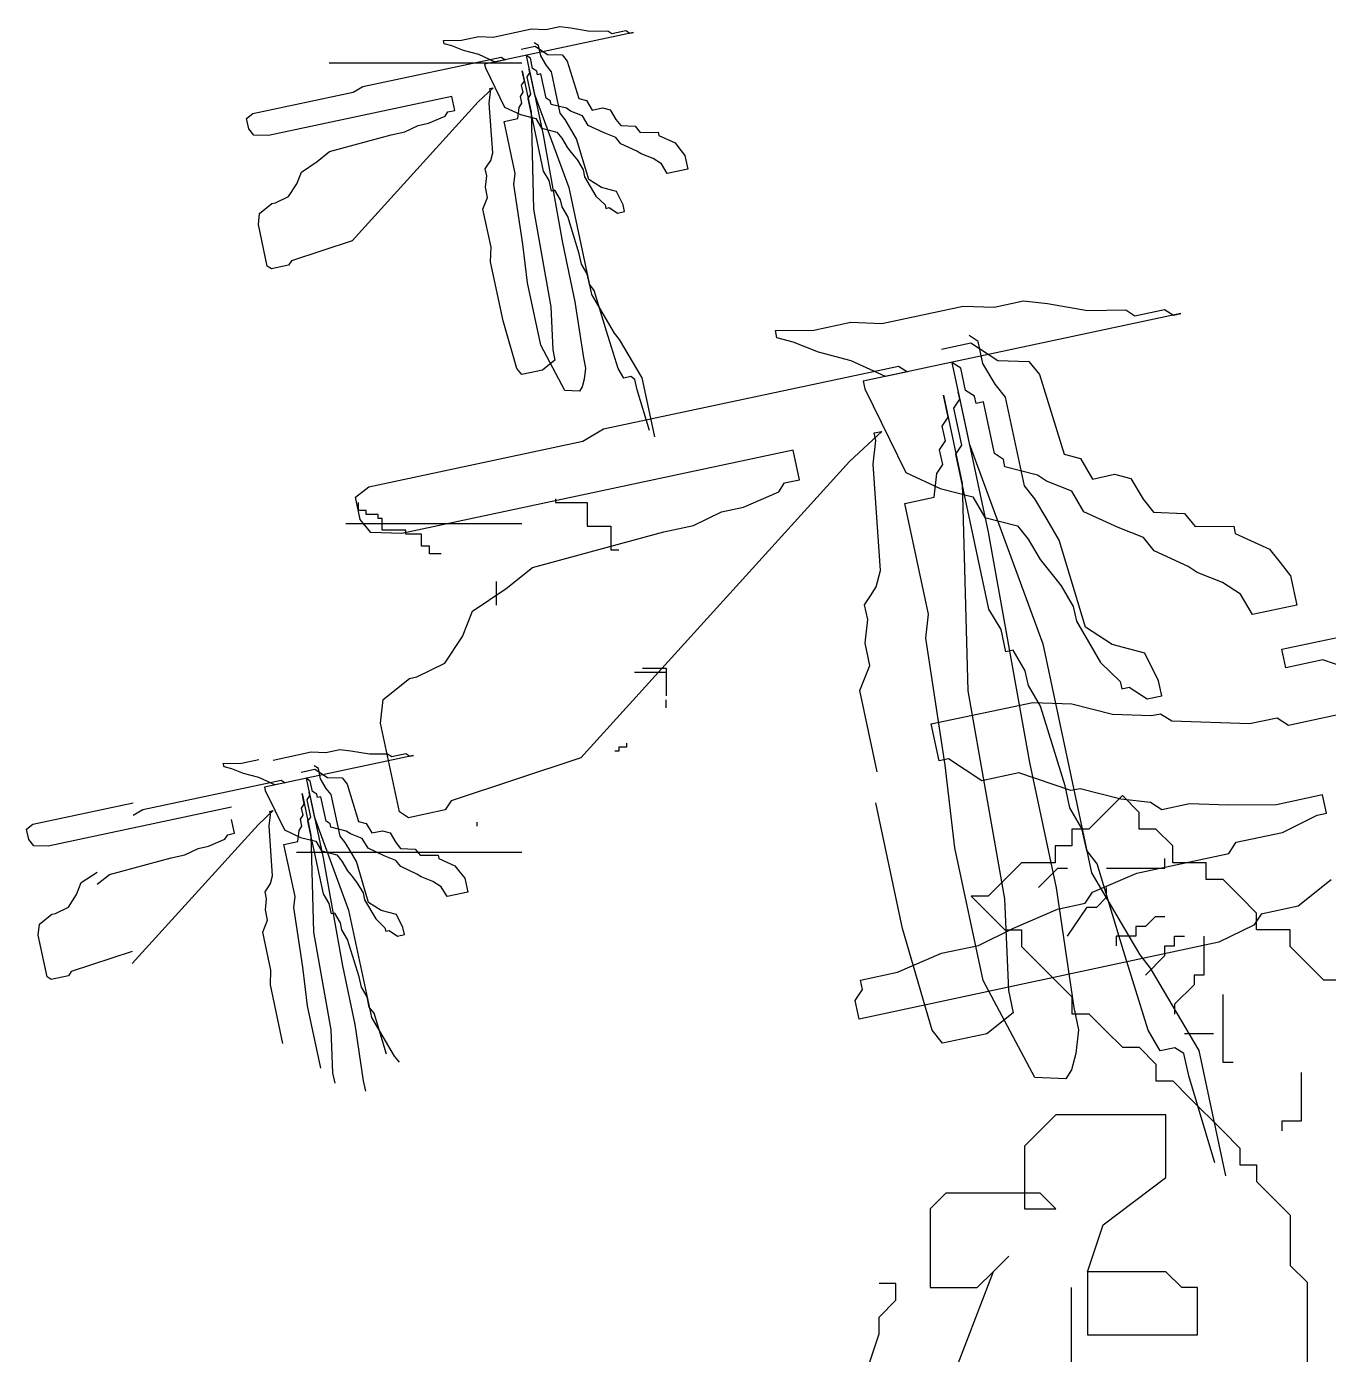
# Model space of a CAD drawing. Header units: millimetres. Extents: x 12377 to 30673, y 89761 to 101952.
# Drawn here: x 14163.8 to 14441, y 98889.8 to 99172.4 of the extents above; entities that cross this region are included whole.
import ezdxf

# ---------------------------------------------------------------- set-up
doc = ezdxf.new("R2010")
doc.units = ezdxf.units.MM

# ---------------------------------------------------------------- blocks, each defined once
blk = doc.blocks.new('A$C136F2E8A')
for p, q in [((132.27, 1496.61), (137.53, 1497.73)), ((137.53, 1497.73), (141.96, 1497.58)), ((184.57, 1498.96), (139.32, 1489.32)), ((141.96, 1497.58), (153.54, 1500.04)), ((153.54, 1500.04), (157.97, 1499.89)), ((157.97, 1499.89), (162.18, 1500.78)), ((162.18, 1500.78), (165.56, 1500.41)), ((165.56, 1500.41), (171.27, 1499.42)), ((171.27, 1499.42), (176.76, 1499.49)), ((176.76, 1499.49), (178.03, 1498.67)), ((178.03, 1498.67), (182.24, 1499.56)), ((182.24, 1499.56), (183.52, 1498.73)), ((183.52, 1498.73), (184.57, 1498.96)), ((126.78, 1496.54), (132.27, 1496.61)), ((127.01, 1495.49), (126.78, 1496.54)), ((129.33, 1494.89), (127.01, 1495.49)), ((132.94, 1493.46), (129.33, 1494.89)), ((150.45, 1493.89), (154.66, 1494.78)), ((155.71, 1495.01), (154.43, 1495.84)), ((154.66, 1494.78), (158.49, 1492.3)), ((156.38, 1491.85), (155.71, 1495.01)), ((102.27, 1482.52), (144.36, 1491.49)), ((137.6, 1492.25), (132.94, 1493.46)), ((142.48, 1489.99), (137.6, 1492.25)), ((145.64, 1490.66), (142.48, 1489.99)), ((144.36, 1491.49), (145.64, 1490.66)), ((153.23, 1491.18), (151.95, 1492.01)), ((151.95, 1492.01), (154.41, 1480.44)), ((153.9, 1488.03), (153.23, 1491.18)), ((158.11, 1488.92), (156.38, 1491.85)), ((158.49, 1492.3), (162.92, 1492.15)), ((162.92, 1492.15), (164.42, 1490.27)), ((164.42, 1490.27), (167.94, 1478.92)), ((150.62, 1489.64), (92.07, 1489.64)), ((139.32, 1489.32), (139.55, 1488.27)), ((139.55, 1488.27), (145.39, 1476.32)), ((151.41, 1484.2), (150.74, 1487.35)), ((150.74, 1487.35), (153.43, 1474.73)), ((152.24, 1485.48), (153.07, 1486.75)), ((153.07, 1486.75), (152.85, 1487.8)), ((152.85, 1487.8), (157.1, 1467.82)), ((155.17, 1487.2), (153.9, 1488.03)), ((155.4, 1486.15), (155.17, 1487.2)), ((156.45, 1486.37), (155.4, 1486.15)), ((158.02, 1479.01), (156.45, 1486.37)), ((159.61, 1487.04), (158.11, 1488.92)), ((162.3, 1474.42), (159.61, 1487.04)), ((99.33, 1480.8), (102.27, 1482.52)), ((141.94, 1482.18), (137.35, 1477.91)), ((140.89, 1481.96), (141.94, 1482.18)), ((141.11, 1480.91), (140.89, 1481.96)), ((150.58, 1482.92), (151.41, 1484.2)), ((151.03, 1480.82), (150.58, 1482.92)), ((153.36, 1480.22), (152.24, 1485.48)), ((68.81, 1474.3), (99.33, 1480.8)), ((129.31, 1479.49), (73.54, 1467.61)), ((137.35, 1477.91), (99.05, 1435.67)), ((130.21, 1475.28), (129.31, 1479.49)), ((140.73, 1477.53), (141.11, 1480.91)), ((150.2, 1479.54), (151.03, 1480.82)), ((150.65, 1477.44), (150.2, 1479.54)), ((152.53, 1478.94), (153.36, 1480.22)), ((157.24, 1456.86), (152.53, 1478.94)), ((154.41, 1480.44), (164.9, 1451.89)), ((159.3, 1478.18), (158.02, 1479.01)), ((159.52, 1477.13), (159.3, 1478.18)), ((167.94, 1478.92), (170.27, 1478.32)), ((170.27, 1478.32), (171.99, 1475.39)), ((66.93, 1472.8), (68.81, 1474.3)), ((122.24, 1471.39), (127.28, 1473.56)), ((127.28, 1473.56), (128.11, 1474.84)), ((128.11, 1474.84), (130.21, 1475.28)), ((141.77, 1462.36), (140.73, 1477.53)), ((145.39, 1476.32), (150.27, 1474.06)), ((149.44, 1472.79), (149.82, 1476.17)), ((149.82, 1476.17), (150.65, 1477.44)), ((150.27, 1474.06), (154.93, 1472.86)), ((153.43, 1474.73), (154.22, 1445.22)), ((164.18, 1475.92), (159.52, 1477.13)), ((163.8, 1472.55), (162.3, 1474.42)), ((165.45, 1475.1), (164.18, 1475.92)), ((169.06, 1473.67), (165.45, 1475.1)), ((170.78, 1470.74), (169.06, 1473.67)), ((171.99, 1475.39), (175.15, 1476.06)), ((175.15, 1476.06), (177.48, 1475.46)), ((177.48, 1475.46), (179.2, 1472.53)), ((67.61, 1469.64), (66.93, 1472.8)), ((69.11, 1467.76), (67.61, 1469.64)), ((115.1, 1468.77), (119.08, 1470.72)), ((119.08, 1470.72), (122.24, 1471.39)), ((145.23, 1471.89), (149.44, 1472.79)), ((148.6, 1456.12), (145.23, 1471.89)), ((154.93, 1472.86), (156.65, 1469.92)), ((156.65, 1469.92), (161.31, 1468.72)), ((165.52, 1469.62), (163.8, 1472.55)), ((167.25, 1466.68), (165.52, 1469.62)), ((175.66, 1468.48), (170.78, 1470.74)), ((179.2, 1472.53), (180.7, 1470.65)), ((180.7, 1470.65), (185.14, 1470.5)), ((185.14, 1470.5), (186.64, 1468.62)), ((73.54, 1467.61), (69.11, 1467.76)), ((92.17, 1462.78), (110.89, 1467.87)), ((110.89, 1467.87), (115.1, 1468.77)), ((157.1, 1467.82), (163, 1435)), ((161.31, 1468.72), (162.81, 1466.84)), ((162.81, 1466.84), (164.54, 1463.91)), ((170.99, 1454.29), (167.25, 1466.68)), ((179.27, 1467.05), (175.66, 1468.48)), ((180.77, 1465.17), (179.27, 1467.05)), ((186.64, 1468.62), (192.12, 1468.69)), ((192.12, 1468.69), (192.35, 1467.63)), ((192.35, 1467.63), (197.23, 1465.38)), ((88.41, 1459.78), (92.17, 1462.78)), ((141.16, 1460.03), (141.77, 1462.36)), ((164.54, 1463.91), (166.04, 1462.03)), ((166.04, 1462.03), (167.54, 1460.15)), ((185.65, 1462.91), (180.77, 1465.17)), ((186.93, 1462.08), (185.65, 1462.91)), ((190.53, 1460.65), (186.93, 1462.08)), ((197.23, 1465.38), (198.73, 1463.5)), ((198.73, 1463.5), (200.23, 1461.62)), ((200.23, 1461.62), (201.12, 1457.41)), ((83.59, 1456.56), (88.41, 1459.78)), ((139.5, 1457.48), (140.33, 1458.75)), ((139.95, 1455.37), (139.5, 1457.48)), ((140.33, 1458.75), (141.16, 1460.03)), ((167.54, 1460.15), (169.26, 1457.22)), ((193.09, 1459), (190.53, 1460.65)), ((194.81, 1456.07), (193.09, 1459)), ((201.12, 1457.41), (194.81, 1456.07)), ((82.16, 1452.96), (83.59, 1456.56)), ((139.57, 1451.99), (139.95, 1455.37)), ((148.22, 1452.74), (148.6, 1456.12)), ((158.96, 1453.93), (157.24, 1456.86)), ((159.63, 1450.77), (158.96, 1453.93)), ((169.26, 1457.22), (169.71, 1455.12)), ((169.71, 1455.12), (173.16, 1449.26)), ((174.82, 1451.81), (170.99, 1454.29)), ((79.68, 1449.13), (82.16, 1452.96)), ((140.24, 1448.84), (139.57, 1451.99)), ((150.97, 1434.63), (148.22, 1452.74)), ((160.69, 1451), (159.63, 1450.77)), ((162.41, 1448.06), (160.69, 1451)), ((164.9, 1451.89), (171.84, 1419.29)), ((179.47, 1450.6), (174.82, 1451.81)), ((181.42, 1446.62), (179.47, 1450.6)), ((70.88, 1443.96), (74.64, 1446.96)), ((74.64, 1446.96), (75.69, 1447.18)), ((75.69, 1447.18), (79.68, 1449.13)), ((138.81, 1445.24), (140.24, 1448.84)), ((162.86, 1445.96), (162.41, 1448.06)), ((164.58, 1443.03), (162.86, 1445.96)), ((173.16, 1449.26), (175.94, 1446.55)), ((175.94, 1446.55), (176.16, 1445.5)), ((176.16, 1445.5), (177.21, 1445.72)), ((177.21, 1445.72), (179.76, 1444.07)), ((181.87, 1444.51), (181.42, 1446.62)), ((70.5, 1440.58), (70.88, 1443.96)), ((141.28, 1433.67), (138.81, 1445.24)), ((154.22, 1445.22), (159.44, 1415.55)), ((168.1, 1431.69), (164.58, 1443.03)), ((179.76, 1444.07), (181.87, 1444.51)), ((73.19, 1427.96), (70.5, 1440.58)), ((99.05, 1435.67), (80.55, 1429.53)), ((141.12, 1429.24), (141.28, 1433.67)), ((152.38, 1422.84), (150.97, 1434.63)), ((163, 1435), (166.8, 1417.12)), ((80.55, 1429.53), (79.72, 1428.25)), ((144.93, 1411.36), (141.12, 1429.24)), ((168.77, 1428.53), (168.1, 1431.69)), ((74.46, 1427.13), (73.19, 1427.96)), ((79.72, 1428.25), (74.46, 1427.13)), ((170.5, 1425.6), (168.77, 1428.53)), ((171.17, 1422.45), (170.5, 1425.6)), ((156.42, 1403.91), (152.38, 1422.84)), ((172.67, 1420.57), (171.17, 1422.45)), ((166.8, 1417.12), (169.34, 1400.07)), ((171.84, 1419.29), (178.74, 1407.57)), ((176.41, 1408.17), (172.67, 1420.57)), ((294.27, 1415.48), (303.25, 1417.39)), ((303.25, 1417.39), (310.47, 1416.58)), ((159.44, 1415.55), (160.02, 1402.48)), ((351.02, 1413.5), (254.49, 1392.93)), ((260.12, 1410.55), (284.82, 1415.81)), ((284.82, 1415.81), (294.27, 1415.48)), ((310.47, 1416.58), (322.65, 1414.49)), ((322.65, 1414.49), (334.35, 1414.64)), ((334.35, 1414.64), (337.07, 1412.87)), ((337.07, 1412.87), (346.05, 1414.78)), ((346.05, 1414.78), (348.78, 1413.02)), ((348.78, 1413.02), (351.02, 1413.5)), ((149.12, 1396.86), (144.93, 1411.36)), ((239.44, 1408.49), (250.66, 1410.88)), ((250.66, 1410.88), (260.12, 1410.55)), ((179.93, 1396.83), (176.41, 1408.17)), ((178.74, 1407.57), (180.24, 1405.69)), ((180.24, 1405.69), (187.14, 1393.97)), ((227.74, 1408.34), (239.44, 1408.49)), ((228.21, 1406.1), (227.74, 1408.34)), ((233.18, 1404.81), (228.21, 1406.1)), ((289.45, 1405.07), (286.73, 1406.84)), ((290.88, 1398.34), (289.45, 1405.07)), ((163.76, 1390.09), (156.42, 1403.91)), ((160.02, 1402.48), (160.69, 1399.33)), ((240.87, 1401.76), (233.18, 1404.81)), ((250.81, 1399.18), (240.87, 1401.76)), ((278.23, 1402.68), (287.21, 1404.59)), ((287.21, 1404.59), (295.37, 1399.3)), ((150.62, 1394.98), (149.12, 1396.86)), ((160.69, 1399.33), (156.93, 1396.33)), ((169.34, 1400.07), (170.01, 1396.91)), ((170.01, 1396.91), (169.63, 1393.54)), ((175.43, 1378.44), (265.23, 1397.57)), ((181.65, 1393.9), (179.93, 1396.83)), ((261.22, 1394.37), (250.81, 1399.18)), ((265.23, 1397.57), (267.96, 1395.8)), ((284.15, 1396.91), (281.43, 1398.67)), ((281.43, 1398.67), (286.68, 1373.99)), ((285.58, 1390.18), (284.15, 1396.91)), ((294.56, 1392.09), (290.88, 1398.34)), ((295.37, 1399.3), (304.83, 1398.97)), ((304.83, 1398.97), (308.03, 1394.96)), ((156.93, 1396.33), (150.62, 1394.98)), ((169.63, 1393.54), (169.02, 1391.21)), ((183.76, 1394.35), (181.65, 1393.9)), ((185.03, 1393.52), (183.76, 1394.35)), ((185.7, 1390.36), (185.03, 1393.52)), ((187.14, 1393.97), (190.95, 1376.09)), ((254.49, 1392.93), (254.97, 1390.69)), ((267.96, 1395.8), (261.22, 1394.37)), ((308.03, 1394.96), (315.54, 1370.76)), ((168.19, 1389.93), (163.76, 1390.09)), ((169.02, 1391.21), (168.19, 1389.93)), ((189.45, 1377.97), (185.7, 1390.36)), ((254.97, 1390.69), (267.44, 1365.2)), ((280.28, 1382.01), (278.85, 1388.74)), ((278.85, 1388.74), (284.58, 1361.82)), ((283.82, 1387.45), (283.34, 1389.7)), ((283.34, 1389.7), (292.42, 1347.07)), ((288.31, 1388.41), (285.58, 1390.18)), ((297.76, 1388.08), (294.56, 1392.09)), ((282.05, 1384.73), (283.82, 1387.45)), ((284.44, 1373.51), (282.05, 1384.73)), ((288.78, 1386.17), (288.31, 1388.41)), ((291.03, 1386.65), (288.78, 1386.17)), ((294.38, 1370.94), (291.03, 1386.65)), ((303.5, 1361.16), (297.76, 1388.08)), ((278.52, 1379.29), (280.28, 1382.01)), ((169.18, 1374.76), (175.43, 1378.44)), ((260.08, 1377.71), (250.29, 1368.58)), ((257.83, 1377.23), (260.08, 1377.71)), ((258.31, 1374.98), (257.83, 1377.23)), ((279.47, 1374.8), (278.52, 1379.29)), ((104.07, 1360.89), (169.18, 1374.76)), ((257.5, 1367.78), (258.31, 1374.98)), ((277.7, 1372.08), (279.47, 1374.8)), ((282.67, 1370.79), (284.44, 1373.51)), ((286.68, 1373.99), (309.05, 1313.09)), ((233.14, 1371.97), (114.15, 1346.62)), ((250.29, 1368.58), (168.57, 1278.47)), ((235.05, 1362.99), (233.14, 1371.97)), ((278.66, 1367.59), (277.7, 1372.08)), ((292.71, 1323.68), (282.67, 1370.79)), ((297.1, 1369.18), (294.38, 1370.94)), ((297.58, 1366.93), (297.1, 1369.18)), ((315.54, 1370.76), (320.5, 1369.47)), ((320.5, 1369.47), (324.18, 1363.22)), ((259.7, 1335.41), (257.5, 1367.78)), ((267.44, 1365.2), (277.85, 1360.38)), ((276.08, 1357.66), (276.89, 1364.87)), ((276.89, 1364.87), (278.66, 1367.59)), ((307.51, 1364.36), (297.58, 1366.93)), ((324.18, 1363.22), (330.92, 1364.65)), ((330.92, 1364.65), (335.89, 1363.37)), ((100.06, 1357.69), (104.07, 1360.89)), ((228.79, 1359.31), (230.56, 1362.04)), ((230.56, 1362.04), (235.05, 1362.99)), ((284.58, 1361.82), (286.26, 1298.85)), ((306.7, 1357.15), (303.5, 1361.16)), ((310.23, 1362.59), (307.51, 1364.36)), ((317.93, 1359.54), (310.23, 1362.59)), ((335.89, 1363.37), (339.56, 1357.11)), ((101.49, 1350.96), (100.06, 1357.69)), ((160.91, 1357.25, -3), (160.91, 1356.05, -3)), ((218.05, 1354.68), (228.79, 1359.31)), ((267.1, 1355.75), (276.08, 1357.66)), ((277.85, 1360.38), (287.78, 1357.81)), ((287.78, 1357.81), (291.46, 1351.56)), ((310.38, 1350.9), (306.7, 1357.15)), ((321.6, 1353.29), (317.93, 1359.54)), ((339.56, 1357.11), (342.77, 1353.11)), ((100.91, 1353.65, -3), (100.91, 1356.05, -3)), ((103.31, 1353.65, -3), (100.91, 1353.65, -3)), ((103.31, 1352.45, -3), (103.31, 1353.65, -3)), ((106.91, 1352.45, -3), (103.31, 1352.45, -3)), ((106.91, 1351.25, -3), (106.91, 1352.45, -3)), ((160.91, 1356.05, -3), (170.51, 1356.05, -3)), ((170.51, 1356.05, -3), (170.51, 1348.86, -3)), ((202.81, 1349.09), (211.31, 1353.25)), ((211.31, 1353.25), (218.05, 1354.68)), ((274.27, 1322.1), (267.1, 1355.75)), ((332.02, 1348.47), (321.6, 1353.29)), ((342.77, 1353.11), (352.22, 1352.78)), ((352.22, 1352.78), (355.42, 1348.77)), ((150.62, 1349.64), (97.07, 1349.64)), ((104.7, 1346.95), (101.49, 1350.96)), ((108.11, 1351.25, -3), (106.91, 1351.25, -3)), ((108.11, 1347.66, -3), (108.11, 1351.25, -3)), ((170.51, 1348.86, -3), (177.71, 1348.86, -3)), ((177.71, 1348.86, -3), (177.71, 1341.66, -3)), ((193.83, 1347.18), (202.81, 1349.09)), ((291.46, 1351.56), (301.4, 1348.98)), ((301.4, 1348.98), (304.6, 1344.98)), ((314.06, 1344.65), (310.38, 1350.9)), ((339.71, 1345.42), (332.02, 1348.47)), ((355.42, 1348.77), (367.13, 1348.91)), ((367.13, 1348.91), (367.6, 1346.67)), ((114.15, 1346.62), (104.7, 1346.95)), ((115.31, 1347.66, -3), (108.11, 1347.66, -3)), ((115.31, 1346.46, -3), (115.31, 1347.66, -3)), ((120.11, 1346.46, -3), (115.31, 1346.46, -3)), ((120.11, 1342.86, -3), (120.11, 1346.46, -3)), ((153.9, 1336.32), (193.83, 1347.18)), ((292.42, 1347.07), (304.99, 1277.05)), ((304.6, 1344.98), (308.28, 1338.72)), ((322.04, 1318.2), (314.06, 1344.65)), ((342.91, 1341.41), (339.71, 1345.42)), ((367.6, 1346.67), (378.02, 1341.85)), ((122.51, 1342.86, -3), (120.11, 1342.86, -3)), ((122.51, 1340.46, -3), (122.51, 1342.86, -3)), ((126.11, 1340.46, -3), (122.51, 1340.46, -3)), ((177.71, 1341.66, -3), (180.11, 1341.66, -3)), ((353.32, 1336.59), (342.91, 1341.41)), ((378.02, 1341.85), (381.22, 1337.85)), ((145.87, 1329.92), (153.9, 1336.32)), ((308.28, 1338.72), (311.48, 1334.71)), ((356.05, 1334.83), (353.32, 1336.59)), ((381.22, 1337.85), (384.42, 1333.84)), ((258.41, 1330.45), (259.7, 1335.41)), ((311.48, 1334.71), (314.68, 1330.71)), ((363.74, 1331.78), (356.05, 1334.83)), ((384.42, 1333.84), (386.33, 1324.86)), ((135.6, 1323.05), (145.87, 1329.92)), ((142.91, 1324.88, -3), (142.91, 1332.07, -3)), ((256.64, 1327.72), (258.41, 1330.45)), ((314.68, 1330.71), (318.36, 1324.45)), ((369.18, 1328.25), (363.74, 1331.78)), ((372.86, 1321.99), (369.18, 1328.25)), ((254.88, 1325), (256.64, 1327.72)), ((255.83, 1320.51), (254.88, 1325)), ((318.36, 1324.45), (319.32, 1319.97)), ((386.33, 1324.86), (372.86, 1321.99)), ((132.55, 1315.36), (135.6, 1323.05)), ((255.02, 1313.31), (255.83, 1320.51)), ((273.46, 1314.89), (274.27, 1322.1)), ((296.39, 1317.43), (292.71, 1323.68)), ((297.82, 1310.7), (296.39, 1317.43)), ((319.32, 1319.97), (326.67, 1307.46)), ((330.21, 1312.91), (322.04, 1318.2)), ((381.81, 1311.47), (407.07, 1316.85)), ((127.25, 1307.19), (132.55, 1315.36)), ((256.46, 1306.58), (255.02, 1313.31)), ((279.34, 1276.27), (273.46, 1314.89)), ((309.05, 1313.09), (323.86, 1243.54)), ((340.14, 1310.33), (330.21, 1312.91)), ((300.07, 1311.18), (297.82, 1310.7)), ((303.75, 1304.92), (300.07, 1311.18)), ((344.3, 1301.84), (340.14, 1310.33)), ((383.01, 1305.86), (381.81, 1311.47)), ((394.23, 1308.25), (383.01, 1305.86)), ((410.05, 1302.83), (394.23, 1308.25)), ((118.74, 1303.04), (127.25, 1307.19)), ((184.91, 1304.49, -3), (194.51, 1304.49, -3)), ((187.31, 1305.69, -3), (194.51, 1305.69, -3)), ((194.51, 1305.69, -3), (194.51, 1303.3, -3)), ((194.51, 1304.49, -3), (194.51, 1297.3, -3)), ((253.4, 1298.89), (256.46, 1306.58)), ((304.7, 1300.44), (303.75, 1304.92)), ((326.67, 1307.46), (332.6, 1301.69)), ((108.48, 1296.16), (116.5, 1302.56)), ((116.5, 1302.56), (118.74, 1303.04)), ((308.38, 1294.18), (304.7, 1300.44)), ((332.6, 1301.69), (333.07, 1299.45)), ((333.07, 1299.45), (335.32, 1299.92)), ((335.32, 1299.92), (340.77, 1296.39)), ((345.26, 1297.35), (344.3, 1301.84)), ((107.66, 1288.95), (108.48, 1296.16)), ((194.51, 1293.7, -3), (194.51, 1296.1, -3)), ((258.66, 1274.21), (253.4, 1298.89)), ((286.26, 1298.85), (297.4, 1235.56)), ((340.77, 1296.39), (345.26, 1297.35)), ((275.17, 1288.75), (306.04, 1295.33)), ((306.04, 1295.33), (317.86, 1294.92)), ((315.88, 1269.98), (308.38, 1294.18)), ((317.86, 1294.92), (330.28, 1291.7)), ((342.11, 1291.28), (344.91, 1291.88)), ((344.91, 1291.88), (348.32, 1289.68)), ((383.78, 1288.44), (411.85, 1294.42)), ((113.4, 1262.03), (107.66, 1288.95)), ((277.56, 1277.54), (275.17, 1288.75)), ((330.28, 1291.7), (342.11, 1291.28)), ((348.32, 1289.68), (371.96, 1288.85)), ((371.96, 1288.85), (380.38, 1290.64)), ((380.38, 1290.64), (383.78, 1288.44)), ((75.03, 1277.8), (86.6, 1280.26)), ((86.6, 1280.26), (91.04, 1280.11)), ((91.04, 1280.11), (95.25, 1281.01)), ((95.25, 1281.01), (98.63, 1280.63)), ((98.63, 1280.63), (104.34, 1279.64)), ((111.1, 1278.89), (115.31, 1279.78)), ((115.31, 1279.78), (116.59, 1278.96)), ((180.11, 1280.52, -3), (178.91, 1280.52, -3)), ((180.11, 1281.71, -3), (180.11, 1280.52, -3)), ((182.51, 1281.71, -3), (180.11, 1281.71, -3)), ((182.51, 1282.91, -3), (182.51, 1281.71, -3)), ((59.85, 1276.76), (65.33, 1276.83)), ((60.07, 1275.71), (59.85, 1276.76)), ((62.4, 1275.11), (60.07, 1275.71)), ((65.33, 1276.83), (70.6, 1277.95)), ((117.64, 1279.18), (72.39, 1269.54)), ((88.78, 1275.23), (87.5, 1276.06)), ((104.34, 1279.64), (109.82, 1279.71)), ((109.82, 1279.71), (111.1, 1278.89)), ((116.59, 1278.96), (117.64, 1279.18)), ((168.57, 1278.47), (129.11, 1265.38)), ((280.37, 1278.13), (277.56, 1277.54)), ((282.35, 1251.12), (279.34, 1276.27)), ((290.58, 1271.51), (280.37, 1278.13)), ((304.99, 1277.05), (313.12, 1238.91)), ((35.33, 1262.75), (77.42, 1271.71)), ((66.01, 1273.68), (62.4, 1275.11)), ((70.66, 1272.47), (66.01, 1273.68)), ((75.54, 1270.21), (70.66, 1272.47)), ((77.42, 1271.71), (78.7, 1270.89)), ((83.51, 1274.11), (87.72, 1275.01)), ((86.29, 1271.4), (85.02, 1272.23)), ((85.02, 1272.23), (87.48, 1260.66)), ((87.72, 1275.01), (91.55, 1272.52)), ((89.45, 1272.08), (88.78, 1275.23)), ((91.17, 1269.14), (89.45, 1272.08)), ((91.55, 1272.52), (95.99, 1272.37)), ((95.99, 1272.37), (97.49, 1270.49)), ((301.81, 1273.9), (290.58, 1271.51)), ((317.63, 1268.48), (301.81, 1273.9)), ((72.39, 1269.54), (72.61, 1268.49)), ((72.61, 1268.49), (78.46, 1256.54)), ((78.7, 1270.89), (75.54, 1270.21)), ((85.91, 1268.02), (90.17, 1248.04)), ((86.14, 1266.97), (85.91, 1268.02)), ((86.96, 1268.25), (86.29, 1271.4)), ((88.24, 1267.42), (86.96, 1268.25)), ((92.67, 1267.27), (91.17, 1269.14)), ((97.49, 1270.49), (101, 1259.15)), ((317.32, 1263.25), (315.88, 1269.98)), ((320.43, 1269.08), (317.63, 1268.48)), ((332.85, 1265.86), (320.43, 1269.08)), ((1.88, 1258.25, 3), (32.4, 1264.75, 3)), ((83.65, 1263.14), (84.48, 1264.42)), ((84.48, 1264.42), (83.81, 1267.58)), ((83.81, 1267.58), (86.5, 1254.96)), ((85.31, 1265.7), (86.14, 1266.97)), ((86.43, 1260.44), (85.31, 1265.7)), ((88.46, 1266.37), (88.24, 1267.42)), ((89.52, 1266.59), (88.46, 1266.37)), ((91.08, 1259.23), (89.52, 1266.59)), ((95.36, 1254.65), (92.67, 1267.27)), ((129.11, 1265.38), (127.35, 1262.65)), ((266.45, 1226.62), (258.32, 1264.76)), ((333.27, 1266.98), (328.16, 1261.88)), ((341.87, 1264.85), (332.85, 1265.86)), ((338.37, 1261.88), (333.27, 1266.98)), ((345.27, 1262.64), (341.87, 1264.85)), ((353.69, 1264.44), (345.27, 1262.64)), ((365.52, 1264.02), (353.69, 1264.44)), ((380.14, 1264.21), (365.52, 1264.02)), ((394.18, 1267.2), (380.14, 1264.21)), ((395.37, 1261.59), (394.18, 1267.2)), ((62.38, 1263.44, 3), (6.61, 1251.56, 3)), ((32.4, 1261.02), (35.33, 1262.75)), ((63.28, 1255.51), (62.38, 1259.71)), ((75.01, 1262.4), (70.42, 1258.13)), ((73.8, 1257.75), (74.18, 1261.13)), ((73.96, 1262.18), (75.01, 1262.4)), ((74.18, 1261.13), (73.96, 1262.18)), ((83.27, 1259.77), (84.1, 1261.04)), ((83.72, 1257.66), (83.27, 1259.77)), ((84.1, 1261.04), (83.65, 1263.14)), ((85.6, 1259.16), (86.43, 1260.44)), ((87.48, 1260.66), (97.96, 1232.11)), ((116.12, 1260.26), (113.4, 1262.03)), ((127.35, 1262.65), (116.12, 1260.26)), ((320.99, 1257), (317.32, 1263.25)), ((328.16, 1261.88), (323.06, 1256.77)), ((338.37, 1256.77), (338.37, 1261.88)), ((381.94, 1255.8), (392.56, 1260.99)), ((392.56, 1260.99), (395.37, 1261.59)), ((0, 1256.75, 3), (1.88, 1258.25, 3)), ((0.67, 1253.59, 3), (0, 1256.75, 3)), ((70.42, 1258.13), (32.11, 1215.89)), ((61.17, 1255.06), (63.28, 1255.51)), ((74.83, 1242.58), (73.8, 1257.75)), ((78.46, 1256.54), (83.34, 1254.28)), ((82.51, 1253.01), (82.89, 1256.39)), ((82.89, 1256.39), (83.72, 1257.66)), ((90.3, 1237.08), (85.6, 1259.16)), ((92.36, 1258.4), (91.08, 1259.23)), ((92.59, 1257.35), (92.36, 1258.4)), ((97.24, 1256.15), (92.59, 1257.35)), ((98.52, 1255.32), (97.24, 1256.15)), ((101, 1259.15), (103.33, 1258.54)), ((103.33, 1258.54), (105.06, 1255.61)), ((105.06, 1255.61), (108.21, 1256.28)), ((108.21, 1256.28), (110.54, 1255.68)), ((110.54, 1255.68), (112.27, 1252.75)), ((136.91, 1258.93, -3), (136.91, 1257.73, -3)), ((323.06, 1256.77), (317.95, 1256.77)), ((317.95, 1256.77), (317.95, 1251.67)), ((322.43, 1250.27), (320.99, 1257)), ((343.48, 1256.77), (338.37, 1256.77)), ((348.59, 1251.67), (343.48, 1256.77)), ((367.91, 1252.81), (381.94, 1255.8)), ((2.17, 1251.71, 3), (0.67, 1253.59, 3)), ((6.61, 1251.56, 3), (2.17, 1251.71, 3)), ((52.15, 1250.94), (55.31, 1251.61)), ((55.31, 1251.61), (60.34, 1253.78)), ((60.34, 1253.78), (61.17, 1255.06)), ((78.3, 1252.11), (82.51, 1253.01)), ((81.66, 1236.34), (78.3, 1252.11)), ((83.34, 1254.28), (88, 1253.08)), ((86.5, 1254.96), (87.28, 1225.44)), ((88, 1253.08), (89.72, 1250.15)), ((96.86, 1252.77), (95.36, 1254.65)), ((98.59, 1249.84), (96.86, 1252.77)), ((102.12, 1253.89), (98.52, 1255.32)), ((103.85, 1250.96), (102.12, 1253.89)), ((112.27, 1252.75), (113.77, 1250.87)), ((312.85, 1251.67), (312.85, 1246.57)), ((317.95, 1251.67), (312.85, 1251.67)), ((348.59, 1246.57), (348.59, 1251.67)), ((365.7, 1249.4), (367.91, 1252.81)), ((25.24, 1243.01), (43.95, 1248.09)), ((43.95, 1248.09), (48.16, 1248.99)), ((48.16, 1248.99), (52.15, 1250.94)), ((150.62, 1249.64), (82.07, 1249.64)), ((89.72, 1250.15), (94.38, 1248.94)), ((90.17, 1248.04), (96.06, 1215.22)), ((94.38, 1248.94), (95.88, 1247.06)), ((100.31, 1246.91), (98.59, 1249.84)), ((108.73, 1248.7), (103.85, 1250.96)), ((112.34, 1247.27), (108.73, 1248.7)), ((113.77, 1250.87), (118.2, 1250.72)), ((118.2, 1250.72), (119.7, 1248.84)), ((119.7, 1248.84), (125.19, 1248.91)), ((125.19, 1248.91), (125.41, 1247.86)), ((125.41, 1247.86), (130.29, 1245.6)), ((290.95, 1210.73), (282.35, 1251.12)), ((325.63, 1246.26), (322.43, 1250.27)), ((337.63, 1243.43), (365.7, 1249.4)), ((346.22, 1244.94), (346.22, 1247.9)), ((16.66, 1240.51, 3), (21.47, 1243.73, 3)), ((95.88, 1247.06), (97.6, 1244.13)), ((97.6, 1244.13), (99.1, 1242.25)), ((104.05, 1234.51), (100.31, 1246.91)), ((113.84, 1245.39), (112.34, 1247.27)), ((118.72, 1243.13), (113.84, 1245.39)), ((130.29, 1245.6), (131.79, 1243.72)), ((131.79, 1243.72), (133.29, 1241.84)), ((302.63, 1246.57), (297.53, 1241.47)), ((312.85, 1246.57), (302.63, 1246.57)), ((307.74, 1239.03), (313.66, 1244.94)), ((313.66, 1244.94), (316.62, 1244.94)), ((323.86, 1243.54), (338.58, 1218.53)), ((324.2, 1237.63), (337.63, 1243.43)), ((333.61, 1219.82), (325.63, 1246.26)), ((328.46, 1244.94), (346.22, 1244.94)), ((358.8, 1246.57), (348.59, 1246.57)), ((358.8, 1241.47), (358.8, 1246.57)), ((15.23, 1236.91, 3), (16.66, 1240.51, 3)), ((21.47, 1240.01), (25.24, 1243.01)), ((73.4, 1238.97), (74.23, 1240.25)), ((74.23, 1240.25), (74.83, 1242.58)), ((99.1, 1242.25), (100.6, 1240.37)), ((100.6, 1240.37), (102.33, 1237.44)), ((119.99, 1242.3), (118.72, 1243.13)), ((123.6, 1240.87), (119.99, 1242.3)), ((126.15, 1239.22), (123.6, 1240.87)), ((133.29, 1241.84), (134.19, 1237.63)), ((297.53, 1241.47), (292.42, 1236.37)), ((363.9, 1241.47), (358.8, 1241.47)), ((369.01, 1236.37), (363.9, 1241.47)), ((396.75, 1241.36), (386.72, 1233.36)), ((12.74, 1233.08, 3), (15.23, 1236.91, 3)), ((72.57, 1237.7), (73.4, 1238.97)), ((73.02, 1235.59), (72.57, 1237.7)), ((72.64, 1232.22), (73.02, 1235.59)), ((81.28, 1232.96), (81.66, 1236.34)), ((92.03, 1234.15), (90.3, 1237.08)), ((102.33, 1237.44), (102.78, 1235.34)), ((102.78, 1235.34), (106.22, 1229.48)), ((127.88, 1236.29), (126.15, 1239.22)), ((134.19, 1237.63), (127.88, 1236.29)), ((287.32, 1236.37), (292.42, 1231.26)), ((292.42, 1236.37), (287.32, 1236.37)), ((297.4, 1235.56), (298.65, 1207.68)), ((313.12, 1238.91), (318.52, 1202.53)), ((321.99, 1234.23), (324.2, 1237.63)), ((325.5, 1233.11), (328.46, 1236.07)), ((328.46, 1236.07), (328.46, 1239.03)), ((374.11, 1231.26), (369.01, 1236.37)), ((8.76, 1231.13, 3), (12.74, 1233.08, 3)), ((73.31, 1229.06), (72.64, 1232.22)), ((84.04, 1214.86), (81.28, 1232.96)), ((92.7, 1230.99), (92.03, 1234.15)), ((97.96, 1232.11), (104.91, 1199.51)), ((107.88, 1232.03), (104.05, 1234.51)), ((112.54, 1230.82), (107.88, 1232.03)), ((300.14, 1226.64), (313.57, 1232.44)), ((313.57, 1232.44), (321.99, 1234.23)), ((316.62, 1224.24), (322.54, 1233.11)), ((322.54, 1233.11), (325.5, 1233.11)), ((386.72, 1233.36), (375.49, 1230.97)), ((3.56, 1224.53, 3), (3.94, 1227.91, 3)), ((3.94, 1227.91, 3), (7.71, 1230.91, 3)), ((7.71, 1230.91, 3), (8.76, 1231.13, 3)), ((71.88, 1225.46), (73.31, 1229.06)), ((93.75, 1231.22), (92.7, 1230.99)), ((95.48, 1228.29), (93.75, 1231.22)), ((95.93, 1226.18), (95.48, 1228.29)), ((106.22, 1229.48), (109, 1226.77)), ((114.49, 1226.84), (112.54, 1230.82)), ((292.42, 1231.26), (297.53, 1226.16)), ((343.26, 1230.15), (340.3, 1227.2)), ((346.22, 1230.15), (343.26, 1230.15)), ((373.28, 1227.57), (362.65, 1222.37)), ((375.49, 1230.97), (373.28, 1227.57)), ((374.11, 1226.16), (374.11, 1231.26)), ((6.25, 1211.91, 3), (3.56, 1224.53, 3)), ((74.34, 1213.89), (71.88, 1225.46)), ((87.28, 1225.44), (92.5, 1195.77)), ((97.65, 1223.25), (95.93, 1226.18)), ((101.17, 1211.91), (97.65, 1223.25)), ((109, 1226.77), (109.23, 1225.72)), ((109.23, 1225.72), (110.28, 1225.94)), ((110.28, 1225.94), (112.83, 1224.29)), ((112.83, 1224.29), (114.93, 1224.74)), ((114.93, 1224.74), (114.49, 1226.84)), ((275.38, 1195.69), (266.45, 1226.62)), ((289.51, 1221.45), (300.14, 1226.64)), ((297.53, 1226.16), (302.63, 1226.16)), ((302.63, 1226.16), (302.63, 1221.06)), ((331.42, 1224.24), (331.42, 1221.28)), ((337.34, 1224.24), (331.42, 1224.24)), ((337.34, 1227.2), (337.34, 1224.24)), ((340.3, 1227.2), (337.34, 1227.2)), ((349.18, 1224.24), (352.14, 1224.24)), ((349.18, 1221.28), (349.18, 1224.24)), ((358.06, 1224.24), (358.06, 1212.41)), ((384.32, 1226.16), (374.11, 1226.16)), ((384.32, 1221.06), (384.32, 1226.16)), ((32.11, 1219.61, 3), (13.62, 1213.48, 3)), ((362.65, 1222.37), (253.21, 1199.06)), ((278.29, 1219.06), (289.51, 1221.45)), ((302.63, 1221.06), (312.85, 1210.85)), ((341.11, 1195.62), (333.61, 1219.82)), ((346.22, 1221.28), (349.18, 1221.28)), ((346.22, 1218.32), (346.22, 1221.28)), ((389.43, 1215.96), (384.32, 1221.06)), ((96.06, 1215.22), (99.87, 1197.34)), ((264.85, 1213.26), (278.29, 1219.06)), ((338.58, 1218.53), (341.78, 1214.52)), ((340.3, 1212.41), (346.22, 1218.32)), ((394.54, 1210.85), (389.43, 1215.96)), ((7.53, 1211.08, 3), (6.25, 1211.91, 3)), ((12.79, 1212.2, 3), (7.53, 1211.08, 3)), ((13.62, 1213.48, 3), (12.79, 1212.2, 3)), ((74.19, 1209.46), (74.34, 1213.89)), ((85.45, 1203.06), (84.04, 1214.86)), ((101.84, 1208.75), (101.17, 1211.91)), ((253.63, 1210.87), (264.85, 1213.26)), ((341.78, 1214.52), (356.49, 1189.51)), ((355.1, 1212.41), (355.1, 1209.45)), ((358.06, 1212.41), (355.1, 1212.41)), ((77.99, 1191.58), (74.19, 1209.46)), ((103.56, 1205.82), (101.84, 1208.75)), ((252.02, 1204.67), (254.23, 1208.07)), ((254.23, 1208.07), (253.63, 1210.87)), ((306.63, 1181.24), (290.95, 1210.73)), ((298.65, 1207.68), (300.08, 1200.95)), ((312.85, 1210.85), (317.95, 1205.75)), ((355.1, 1209.45), (349.18, 1203.53)), ((399.64, 1210.85), (394.54, 1210.85)), ((89.48, 1184.13), (85.45, 1203.06)), ((104.23, 1202.67), (103.56, 1205.82)), ((253.21, 1199.06), (252.02, 1204.67)), ((317.95, 1205.75), (317.95, 1200.65)), ((349.18, 1203.53), (349.18, 1200.58)), ((363.98, 1185.79), (363.98, 1206.49)), ((105.74, 1200.79), (104.23, 1202.67)), ((104.91, 1199.51), (111.8, 1187.79)), ((109.48, 1188.39), (105.74, 1200.79)), ((300.08, 1200.95), (292.06, 1194.55)), ((317.95, 1200.65), (323.06, 1200.65)), ((318.52, 1202.53), (319.95, 1195.8)), ((323.06, 1200.65), (328.16, 1195.55)), ((92.5, 1195.77), (93.09, 1182.7)), ((99.87, 1197.34), (102.4, 1180.29)), ((278.59, 1191.68), (275.38, 1195.69)), ((319.95, 1195.8), (319.14, 1188.59)), ((328.16, 1195.55), (333.27, 1190.45)), ((344.79, 1189.37), (341.11, 1195.62)), ((292.06, 1194.55), (278.59, 1191.68)), ((352.14, 1194.66), (361.02, 1194.66)), ((111.8, 1187.79), (113.31, 1185.91)), ((319.14, 1188.59), (317.85, 1183.63)), ((333.27, 1190.45), (338.37, 1190.45)), ((338.37, 1190.45), (343.48, 1185.34)), ((349.28, 1190.32), (344.79, 1189.37)), ((352, 1188.56), (349.28, 1190.32)), ((353.44, 1181.83), (352, 1188.56)), ((356.49, 1189.51), (364.62, 1151.38)), ((317.85, 1183.63), (316.08, 1180.91)), ((343.48, 1185.34), (343.48, 1180.24)), ((366.94, 1185.79), (363.98, 1185.79)), ((93.09, 1182.7), (93.76, 1179.55)), ((102.4, 1180.29), (103.07, 1177.14)), ((316.08, 1180.91), (306.63, 1181.24)), ((343.48, 1180.24), (348.59, 1180.24)), ((348.59, 1180.24), (353.69, 1175.14)), ((361.42, 1155.38), (353.44, 1181.83)), ((387.65, 1182.83), (387.65, 1168.04)), ((353.69, 1175.14), (363.9, 1164.94)), ((313.07, 1169.96), (308.29, 1165.19)), ((346.54, 1169.96), (313.07, 1169.96)), ((346.54, 1150.85), (346.54, 1169.96)), ((381.73, 1168.04), (381.73, 1165.08)), ((387.65, 1168.04), (381.73, 1168.04)), ((308.29, 1165.19), (303.51, 1160.41)), ((363.9, 1164.94), (369.01, 1159.83)), ((303.51, 1160.41), (303.51, 1141.3)), ((369.01, 1159.83), (369.01, 1154.73)), ((369.01, 1154.73), (374.11, 1154.73)), ((374.11, 1154.73), (374.11, 1149.63)), ((327.41, 1136.52), (346.54, 1150.85)), ((374.11, 1149.63), (379.22, 1144.53)), ((279.6, 1146.07), (274.82, 1141.3)), ((308.29, 1146.07), (279.6, 1146.07)), ((313.07, 1141.3), (308.29, 1146.07)), ((379.22, 1144.53), (384.32, 1139.42)), ((274.82, 1141.3), (274.82, 1117.41)), ((303.51, 1141.3), (313.07, 1141.3)), ((384.32, 1139.42), (384.32, 1124.12)), ((322.63, 1122.19), (327.41, 1136.52)), ((298.73, 1126.96), (293.94, 1122.19)), ((293.94, 1122.19), (298.73, 1126.96)), ((384.32, 1124.12), (389.43, 1119.02)), ((264.41, 1118.66), (259.31, 1118.66)), ((264.41, 1113.56), (264.41, 1118.66)), ((293.94, 1122.19), (270.04, 1060.07)), ((289.16, 1117.41), (293.94, 1122.19)), ((346.54, 1122.19), (322.63, 1122.19)), ((332.19, 1122.19), (322.63, 1122.19)), ((322.63, 1122.19), (322.63, 1103.07)), ((351.32, 1117.41), (346.54, 1122.19)), ((389.43, 1119.02), (389.43, 1088.4)), ((274.82, 1117.41), (289.16, 1117.41)), ((317.85, 1069.63), (317.85, 1117.41)), ((356.1, 1117.41), (351.32, 1117.41)), ((356.1, 1103.07), (356.1, 1117.41)), ((259.31, 1108.45), (264.41, 1113.56)), ((259.31, 1103.35), (259.31, 1108.45)), ((254.2, 1088.05), (259.31, 1103.35)), ((322.63, 1103.07), (356.1, 1103.07))]:
    blk.add_line(p, q)
blk = doc.blocks.new('A$C01C845F7')
at = {"xscale": 0.7, "yscale": 0.7, "zscale": 0.7}
blk.add_blockref('A$C136F2E8A', (0, 0), dxfattribs=at)

msp = doc.modelspace()

# ---------------------------------------------------------------- block references
msp.add_blockref('A$C01C845F7', (14163.81, 98121.83))

doc.saveas('drawing.dxf')
